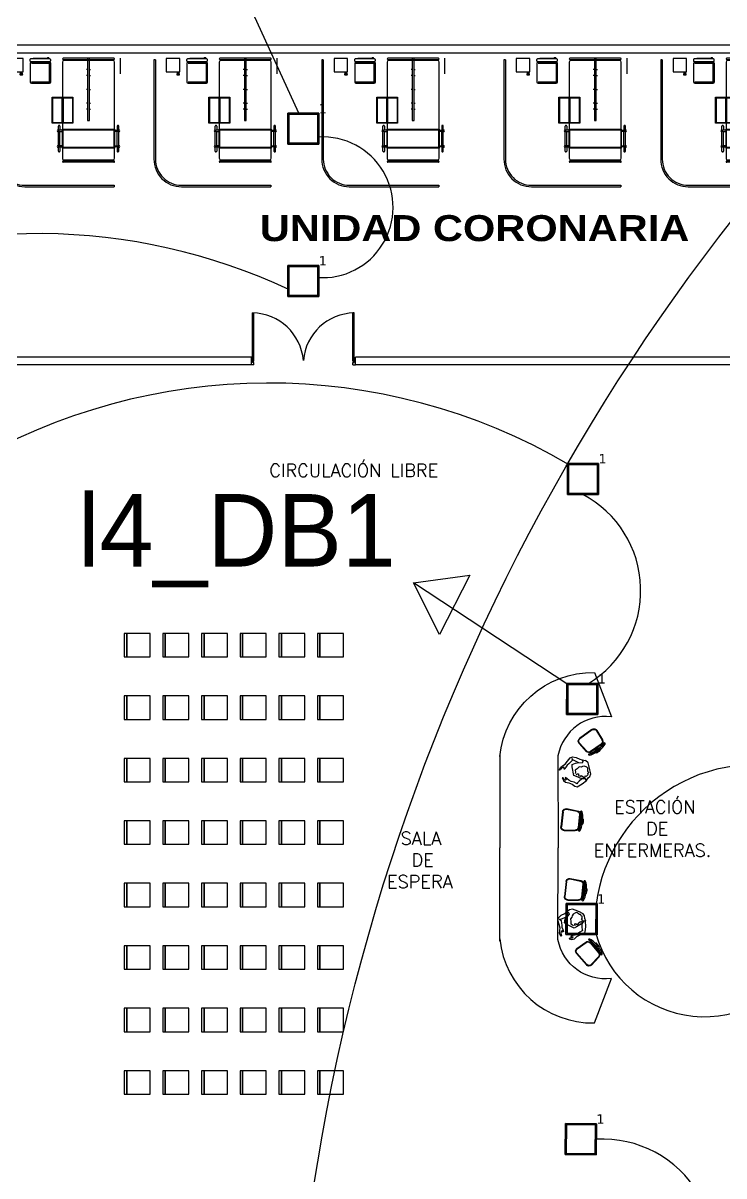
# Model space of a CAD drawing. Header units: metres. Extents: x -39 to 21688, y -24 to 9022.
# Drawn here: x 29.68 to 43.16, y 34.72 to 56.87 of the extents above; entities that cross this region are included whole.
import ezdxf

# ---------------------------------------------------------------- set-up
doc = ezdxf.new("R2010")
doc.units = ezdxf.units.M
doc.header["$MEASUREMENT"] = 0
for name, color, linetype in [('AN-TEXTO', 3, 'Continuous'), ('AR-MOBILIRIO', 1, 'Continuous'), ('AR-MUROS', 6, 'Continuous'), ('AR-PUERTAS', 2, 'Continuous'), ('AR-VENTANAS', 2, 'Continuous'), ('MOBILIARIO', 42, 'Continuous')]:
    doc.layers.add(name, color=color, linetype=linetype)
doc.layers.add('DLX_TERR_LUM', color=7, linetype='Continuous', true_color=0xffd400)
doc.layers.add('DLX_TERR_LUMKEY_IDX', color=7, linetype='Continuous', true_color=0x969696)
doc.styles.add('REGULAR-2.5', font='romans.shx', dxfattribs={"height": 2.5})
doc.styles.add('TableTextStyle', font='')
doc.styles.add('TITULO-5', font='ariblk.ttf', dxfattribs={"height": 5})
doc.styles.get('TableTextStyle').set_extended_font_data('VERDANA.TTF')

# ---------------------------------------------------------------- blocks, each defined once
blk = doc.blocks.new('AR-ESTACION DE ENFERMERAS')
at = {"layer": 'AR-MOBILIRIO'}
for p, q in [((-1.792, 3.363), (-1.792, 1.567)), ((-0.584, 2.259), (-0.616, 1.969)), ((-0.575, 2.257), (-0.606, 1.968)), ((-0.508, 2.307), (-0.304, 2.266)), ((-0.506, 2.317), (-0.302, 2.276)), ((-0.258, 2.205), (-0.286, 1.956)), ((-0.248, 2.203), (-0.276, 1.955)), ((-0.234, 2.041), (-0.266, 2.044)), ((-0.235, 2.036), (-0.266, 2.039)), ((-0.253, 2.118), (-0.262, 2.039)), ((-0.229, 2.075), (-0.262, 2.079)), ((-0.226, 2.115), (-0.258, 2.119)), ((-0.226, 2.11), (-0.258, 2.114)), ((-0.248, 2.118), (-0.257, 2.038)), ((-0.243, 2.117), (-0.252, 2.038)), ((-0.238, 2.117), (-0.247, 2.037)), ((-0.233, 2.116), (-0.242, 2.037)), ((-0.228, 2.116), (-0.237, 2.036)), ((-0.551, 1.905), (-0.343, 1.905)), ((-0.551, 1.895), (-0.343, 1.895)), ((-1.792, -0.23), (-1.792, 1.566)), ((-0.517, 0.919), (-0.549, 0.63)), ((-0.507, 0.918), (-0.539, 0.629)), ((-0.44, 0.968), (-0.236, 0.927)), ((-0.438, 0.977), (-0.235, 0.937)), ((-0.191, 0.865), (-0.218, 0.616)), ((-0.181, 0.864), (-0.208, 0.615)), ((-0.167, 0.697), (-0.199, 0.7)), ((-0.166, 0.702), (-0.198, 0.705)), ((-0.185, 0.779), (-0.194, 0.7)), ((-0.161, 0.736), (-0.194, 0.74)), ((-0.158, 0.771), (-0.191, 0.775)), ((-0.158, 0.776), (-0.19, 0.78)), ((-0.18, 0.779), (-0.189, 0.699)), ((-0.175, 0.778), (-0.184, 0.698)), ((-0.17, 0.777), (-0.179, 0.698)), ((-0.165, 0.777), (-0.174, 0.697)), ((-0.16, 0.776), (-0.169, 0.697)), ((-0.483, 0.566), (-0.275, 0.566)), ((-0.483, 0.556), (-0.275, 0.556)), ((-0.307, -0.367), (-0.138, -0.245)), ((-0.301, -0.375), (-0.132, -0.254)), ((-0.056, -0.262), (0.108, -0.451)), ((-0.048, -0.255), (0.115, -0.445)), ((0.032, -0.299), (0.007, -0.32)), ((0.035, -0.302), (0.011, -0.323)), ((0.011, -0.316), (0.063, -0.377)), ((0.015, -0.313), (0.067, -0.374)), ((0.019, -0.31), (0.071, -0.37)), ((0.022, -0.307), (0.075, -0.367)), ((0.026, -0.303), (0.078, -0.364)), ((0.03, -0.3), (0.082, -0.361)), ((0.059, -0.328), (0.034, -0.35)), ((0.081, -0.355), (0.056, -0.376)), ((0.084, -0.359), (0.06, -0.38)), ((-0.317, -0.464), (-0.126, -0.684)), ((-0.31, -0.458), (-0.119, -0.678)), ((-0.035, -0.68), (0.106, -0.527)), ((-0.028, -0.687), (0.113, -0.534))]:
    blk.add_line(p, q, dxfattribs=at)
at = {"layer": 'AR-MOBILIRIO', "linetype": 'ByBlock'}
for p, q in [((-0.662, 0.218), (-0.609, 0.269)), ((-0.609, 0.269), (-0.539, 0.304)), ((-0.494, 0.247), (-0.559, 0.213)), ((-0.539, 0.304), (-0.499, 0.332)), ((-0.532, 0.191), (-0.499, 0.25)), ((-0.453, 0.374), (-0.499, 0.332)), ((-0.499, 0.332), (-0.467, 0.322)), ((-0.454, 0.293), (-0.494, 0.247)), ((-0.467, 0.322), (-0.454, 0.293)), ((-0.39, 0.387), (-0.453, 0.374)), ((-0.405, 0.23), (-0.431, 0.203)), ((-0.399, 0.259), (-0.405, 0.23)), ((-0.378, 0.293), (-0.399, 0.259)), ((-0.34, 0.369), (-0.39, 0.387)), ((-0.336, 0.314), (-0.378, 0.293)), ((-0.261, 0.333), (-0.34, 0.369)), ((-0.308, 0.319), (-0.336, 0.314)), ((-0.279, 0.296), (-0.308, 0.319)), ((-0.259, 0.282), (-0.279, 0.296)), ((-0.186, 0.298), (-0.261, 0.333)), ((-0.232, 0.285), (-0.259, 0.282)), ((-0.224, 0.256), (-0.232, 0.285)), ((-0.21, 0.253), (-0.224, 0.256)), ((-0.204, 0.206), (-0.21, 0.253)), ((-0.159, 0.255), (-0.186, 0.298)), ((-0.156, 0.209), (-0.159, 0.255)), ((-0.672, 0.172), (-0.662, 0.218)), ((-0.652, 0.09), (-0.672, 0.172)), ((-0.632, 0.021), (-0.652, 0.09)), ((-0.642, 0.191), (-0.61, 0.17)), ((-0.637, -0.018), (-0.632, 0.021)), ((-0.612, 0.191), (-0.63, 0.185)), ((-0.559, 0.213), (-0.612, 0.191)), ((-0.61, 0.17), (-0.602, 0.118)), ((-0.602, 0.118), (-0.598, 0.08)), ((-0.598, 0.08), (-0.597, 0.04)), ((-0.597, 0.04), (-0.581, -0.004)), ((-0.546, 0.126), (-0.532, 0.191)), ((-0.515, 0.095), (-0.546, 0.126)), ((-0.361, 0.023), (-0.515, 0.095)), ((-0.431, 0.203), (-0.422, 0.15)), ((-0.422, 0.15), (-0.424, 0.105)), ((-0.424, 0.105), (-0.393, 0.085)), ((-0.393, 0.085), (-0.372, 0.064)), ((-0.315, 0.048), (-0.361, 0.023)), ((-0.345, 0.093), (-0.332, 0.111)), ((-0.342, 0.066), (-0.345, 0.093)), ((-0.332, 0.111), (-0.305, 0.09)), ((-0.218, 0.103), (-0.315, 0.048)), ((-0.305, 0.09), (-0.279, 0.108)), ((-0.279, 0.108), (-0.274, 0.131)), ((-0.274, 0.131), (-0.246, 0.132)), ((-0.246, 0.132), (-0.245, 0.15)), ((-0.245, 0.15), (-0.215, 0.138)), ((-0.221, 0.189), (-0.204, 0.206)), ((-0.202, 0.173), (-0.221, 0.189)), ((-0.215, 0.138), (-0.202, 0.173)), ((-0.177, 0.16), (-0.215, 0.104)), ((-0.215, 0.104), (-0.212, 0.039)), ((-0.212, 0.039), (-0.204, -0.009)), ((-0.14, 0.157), (-0.177, 0.16)), ((-0.138, 0.158), (-0.156, 0.209)), ((-0.151, -0.059), (-0.134, 0.052)), ((-0.134, 0.052), (-0.14, 0.157)), ((-0.641, -0.082), (-0.637, -0.018)), ((-0.61, -0.141), (-0.641, -0.082)), ((-0.605, -0.034), (-0.614, -0.07)), ((-0.614, -0.07), (-0.609, -0.106)), ((-0.605, -0.119), (-0.61, -0.141)), ((-0.609, -0.106), (-0.605, -0.119)), ((-0.591, -0.033), (-0.605, -0.034)), ((-0.571, -0.055), (-0.591, -0.033)), ((-0.581, -0.004), (-0.565, -0.044)), ((-0.565, -0.044), (-0.571, -0.055)), ((-0.44, -0.172), (-0.457, -0.176)), ((-0.457, -0.176), (-0.457, -0.186)), ((-0.457, -0.186), (-0.403, -0.199)), ((-0.397, -0.174), (-0.44, -0.172)), ((-0.386, -0.119), (-0.427, -0.13)), ((-0.427, -0.13), (-0.426, -0.136)), ((-0.426, -0.136), (-0.387, -0.146)), ((-0.403, -0.199), (-0.354, -0.185)), ((-0.38, -0.153), (-0.397, -0.174)), ((-0.387, -0.146), (-0.38, -0.153)), ((-0.347, -0.113), (-0.386, -0.119)), ((-0.354, -0.185), (-0.308, -0.141)), ((-0.297, -0.089), (-0.347, -0.113)), ((-0.308, -0.141), (-0.247, -0.104)), ((-0.252, -0.053), (-0.297, -0.089)), ((-0.208, -0.033), (-0.252, -0.053)), ((-0.247, -0.104), (-0.185, -0.084)), ((-0.2, -0.03), (-0.208, -0.033)), ((-0.204, -0.009), (-0.2, -0.03)), ((-0.185, -0.084), (-0.151, -0.059))]:
    blk.add_line(p, q, dxfattribs=at)
at = {"layer": 'AR-MOBILIRIO'}
for points in [[(-1.792, 3.317, -0.388962), (0.028, 4.934), (0.354, 4.08, 0.39649), (-0.672, 3.332), (-0.671, 1.567)], [(-1.792, -0.184, 0.388962), (0.028, -1.801), (0.354, -0.947, -0.39649), (-0.672, -0.199), (-0.671, 1.566)]]:
    blk.add_lwpolyline(points, format="xyb", dxfattribs=at)
at = {"layer": 'AR-MOBILIRIO', "linetype": 'ByBlock'}
for points in [[(-0.626, 3.064), (-0.648, 3.054), (-0.619, 3.115), (-0.566, 3.15), (-0.531, 3.17), (-0.488, 3.228), (-0.436, 3.294), (-0.393, 3.313), (-0.32, 3.302), (-0.25, 3.267), (-0.204, 3.253), (-0.142, 3.242)], [(-0.204, 3.253), (-0.192, 3.221), (-0.208, 3.193), (-0.268, 3.197), (-0.335, 3.228), (-0.385, 3.257), (-0.4, 3.268), (-0.402, 3.281), (-0.399, 3.243), (-0.436, 3.205), (-0.464, 3.179), (-0.496, 3.154), (-0.521, 3.115), (-0.543, 3.078), (-0.556, 3.076), (-0.55, 3.105), (-0.559, 3.115), (-0.593, 3.101), (-0.619, 3.075), (-0.626, 3.064)], [(-0.216, 2.89), (-0.318, 2.934), (-0.366, 2.956), (-0.401, 3.122), (-0.396, 3.165), (-0.336, 3.194), (-0.269, 3.202)], [(-0.32, 2.966), (-0.301, 2.985), (-0.278, 2.986), (-0.279, 2.951), (-0.248, 2.942), (-0.227, 2.951), (-0.21, 2.93), (-0.194, 2.94), (-0.187, 2.909), (-0.15, 2.92), (-0.149, 2.945), (-0.126, 2.942), (-0.092, 2.975), (-0.098, 2.987), (-0.079, 3.012), (-0.098, 3.031), (-0.099, 3.056), (-0.098, 3.093), (-0.119, 3.112), (-0.162, 3.133), (-0.201, 3.129), (-0.228, 3.116), (-0.265, 3.121), (-0.302, 3.081), (-0.339, 3.055), (-0.336, 3.019), (-0.34, 2.99)], [(-0.124, 2.86), (-0.094, 2.906), (-0.059, 2.935), (-0.041, 2.983), (-0.058, 3.064), (-0.078, 3.148), (-0.094, 3.199), (-0.142, 3.242)], [(-0.582, 2.911), (-0.591, 2.906), (-0.568, 2.855), (-0.527, 2.824), (-0.464, 2.815), (-0.398, 2.789), (-0.345, 2.751), (-0.304, 2.739), (-0.205, 2.793), (-0.126, 2.861), (-0.145, 2.892), (-0.214, 2.889)], [(-0.214, 2.889), (-0.263, 2.847), (-0.297, 2.812), (-0.311, 2.796), (-0.318, 2.8), (-0.36, 2.823), (-0.417, 2.837), (-0.466, 2.862), (-0.494, 2.89), (-0.527, 2.916), (-0.532, 2.911), (-0.516, 2.874), (-0.518, 2.864), (-0.545, 2.865), (-0.569, 2.9), (-0.582, 2.911)]]:
    blk.add_lwpolyline(points, dxfattribs=at)
at = {"layer": 'AR-MOBILIRIO'}
for centre, radius, start, end in [((-0.871, 2.148), 0.646, 336.7176, 10.5405), ((-0.206, 2.055), 0.0305, 272.5051, 304.8395), ((-0.202, 2.089), 0.0305, 42.2784, 74.6625), ((-0.804, 0.809), 0.646, 336.7176, 10.5405), ((-0.138, 0.716), 0.0305, 272.5051, 304.8395), ((-0.134, 0.75), 0.0305, 42.2784, 74.6625), ((-0.431, -0.75), 0.646, 23.8876, 57.7104), ((0.067, -0.299), 0.0305, 89.4483, 121.8325), ((0.089, -0.325), 0.0305, 319.675, 352.0095)]:
    blk.add_arc(centre, radius, start, end, dxfattribs=at)
at = {"layer": 'AR-MOBILIRIO', "extrusion": (0, 0, -1)}
for centre, major_axis, start_param, end_param in [((-0.518, 2.251), (0.0369, 0.0554), 4.232936, 5.879449), ((-0.518, 2.251), (0.0313, 0.0471), 4.232936, 5.879449), ((-0.314, 2.211), (0.0313, 0.0471), 5.879449, 7.375986), ((-0.314, 2.211), (0.0369, 0.0554), 5.879449, 7.375986), ((-0.55, 1.962), (0.0369, 0.0554), 2.568445, 4.232936), ((-0.55, 1.962), (0.0313, 0.0471), 2.568445, 4.232936), ((-0.342, 1.962), (0.0313, 0.0471), 1.092801, 2.568445), ((-0.342, 1.962), (0.0369, 0.0554), 1.092801, 2.568445), ((-0.451, 0.912), (0.0369, 0.0554), 4.232936, 5.879449), ((-0.451, 0.912), (0.0313, 0.0471), 4.232936, 5.879449), ((-0.247, 0.871), (0.0313, 0.0471), 5.879449, 7.375986), ((-0.247, 0.871), (0.0369, 0.0554), 5.879449, 7.375986), ((-0.482, 0.623), (0.0369, 0.0554), 2.568445, 4.232936), ((-0.482, 0.623), (0.0313, 0.0471), 2.568445, 4.232936), ((-0.274, 0.622), (0.0313, 0.0471), 1.092801, 2.568445), ((-0.274, 0.622), (0.0369, 0.0554), 1.092801, 2.568445), ((-0.267, -0.421), (-0.0156, 0.0647), 4.232936, 5.879449), ((-0.267, -0.421), (-0.0132, 0.055), 4.232936, 5.879449), ((-0.099, -0.299), (-0.0156, 0.0647), 5.879449, 7.375986), ((-0.099, -0.299), (-0.0132, 0.055), 5.879449, 7.375986), ((0.065, -0.488), (-0.0132, 0.055), 1.092801, 2.568445), ((0.065, -0.488), (-0.0156, 0.0647), 1.092801, 2.568445), ((-0.076, -0.641), (-0.0156, 0.0647), 2.568445, 4.232936), ((-0.076, -0.641), (-0.0132, 0.055), 2.568445, 4.232936)]:
    blk.add_ellipse(centre, major_axis=major_axis, ratio=1, start_param=start_param, end_param=end_param, dxfattribs=at)
at = {"layer": 'AR-MOBILIRIO'}
for centre, major_axis, start_param, end_param in [((-0.244, 2.078), (0.022, 0.194), 2.867658, 6.556557), ((-0.269, 2.081), (0.022, 0.194), 3.414965, 6.009251), ((-0.176, 0.739), (0.022, 0.194), 2.867658, 6.556557), ((-0.202, 0.741), (0.022, 0.194), 3.414965, 6.009251), ((0.047, -0.338), (-0.128, 0.148), 2.867658, 6.556557), ((0.027, -0.354), (-0.128, 0.148), 3.414965, 6.009251)]:
    blk.add_ellipse(centre, major_axis=major_axis, ratio=0.239226, start_param=start_param, end_param=end_param, dxfattribs=at)
for points in [[(-0.188, 2.03), (-0.185, 2.049), (-0.183, 2.068), (-0.18, 2.095), (-0.18, 2.102), (-0.179, 2.11)], [(-0.121, 0.691), (-0.118, 0.71), (-0.115, 0.729), (-0.113, 0.755), (-0.112, 0.763), (-0.112, 0.771)], [(0.119, -0.329), (0.108, -0.314), (0.095, -0.299), (0.078, -0.28), (0.072, -0.274), (0.067, -0.268)]]:
    blk.add_open_spline(points, degree=3, knots=[4.503628, 4.503628, 4.503628, 4.503628, 4.7924379, 4.7924379, 4.9095358, 4.9095358, 4.9095358, 4.9095358], dxfattribs=at)
at = {"layer": 'MOBILIARIO', "linetype": 'ByBlock'}
blk.add_line((-0.63, 0.185), (-0.642, 0.191), dxfattribs=at)
blk = doc.blocks.new('AR-ESTACION DE ENFERMERAS 1')
at = {"layer": 'AR-MOBILIRIO'}
for p, q in [((0.413, 4.588), (0.176, 4.418)), ((0.419, 4.58), (0.182, 4.41)), ((0.5, 4.563), (0.606, 4.384)), ((0.508, 4.568), (0.614, 4.389)), ((0.165, 4.32), (0.304, 4.165)), ((0.172, 4.327), (0.311, 4.172)), ((0.59, 4.309), (0.387, 4.163)), ((0.596, 4.301), (0.393, 4.155)), ((0.53, 4.247), (0.465, 4.201)), ((0.533, 4.243), (0.468, 4.197)), ((0.536, 4.239), (0.471, 4.193)), ((0.539, 4.235), (0.474, 4.189)), ((0.542, 4.231), (0.477, 4.185)), ((0.545, 4.227), (0.479, 4.18)), ((0.514, 4.201), (0.494, 4.228)), ((0.542, 4.222), (0.523, 4.248)), ((0.546, 4.225), (0.527, 4.251)), ((0.481, 4.179), (0.462, 4.205)), ((0.485, 4.181), (0.466, 4.208))]:
    blk.add_line(p, q, dxfattribs=at)
for centre, radius, start, end in [((0.139, 4.727), 0.646, 288.6156, 322.4385), ((0.514, 4.17), 0.0305, 224.4031, 256.7375), ((0.542, 4.19), 0.0305, 354.1764, 26.5605)]:
    blk.add_arc(centre, radius, start, end, dxfattribs=at)
at = {"layer": 'AR-MOBILIRIO', "extrusion": (0, 0, -1)}
for centre, major_axis, start_param, end_param in [((0.452, 4.534), (0.0659, 0.0096), 4.232936, 5.879449), ((0.452, 4.534), (0.056, 0.0081), 4.232936, 5.879449), ((0.215, 4.364), (0.0659, 0.0096), 2.568445, 4.232936), ((0.215, 4.364), (0.056, 0.0081), 2.568445, 4.232936), ((0.557, 4.355), (0.056, 0.0081), 5.879449, 7.375986), ((0.557, 4.355), (0.0659, 0.0096), 5.879449, 7.375986), ((0.354, 4.209), (0.0659, 0.0096), 1.092801, 2.568445), ((0.354, 4.209), (0.056, 0.0081), 1.092801, 2.568445)]:
    blk.add_ellipse(centre, major_axis=major_axis, ratio=1, start_param=start_param, end_param=end_param, dxfattribs=at)
at = {"layer": 'AR-MOBILIRIO'}
for centre, start_param, end_param in [((0.506, 4.214), 2.867658, 6.556557), ((0.491, 4.234), 3.414965, 6.009251)]:
    blk.add_ellipse(centre, major_axis=(0.159, 0.113), ratio=0.239226, start_param=start_param, end_param=end_param, dxfattribs=at)
blk.add_open_spline([(0.507, 4.141), (0.523, 4.151), (0.539, 4.162), (0.561, 4.178), (0.567, 4.182), (0.573, 4.187)], degree=3, knots=[4.503628, 4.503628, 4.503628, 4.503628, 4.7924379, 4.7924379, 4.9095358, 4.9095358, 4.9095358, 4.9095358], dxfattribs=at)
at = {"layer": 'AR-MOBILIRIO', "color": 1}
blk.add_blockref('AR-ESTACION DE ENFERMERAS', (0.431, 0.75), dxfattribs=at)
blk = doc.blocks.new('silla')
for points in [[(-0.225, -0.023), (0.225, -0.023), (0.225, 0.023), (-0.225, 0.023)], [(-0.225, -0.473), (0.225, -0.473), (0.225, -0.023), (-0.225, -0.023)]]:
    blk.add_lwpolyline(points, close=True)
blk = doc.blocks.new('*U93')
at = {"layer": 'AR-MOBILIRIO'}
blk.add_blockref('silla', (0, 0.225), dxfattribs=at)
blk = doc.blocks.new('*U94')
at = {"layer": 'AR-MUROS', "color": 0, "linetype": 'ByBlock', "lineweight": -2}
for p in [(0, 3.717), (1.2, 3.717), (2.4, 3.717), (3.6, 3.717), (4.8, 3.717), (6, 3.717), (7.2, 3.717), (8.4, 3.717), (0, 2.974), (1.2, 2.974), (2.4, 2.974), (3.6, 2.974), (4.8, 2.974), (6, 2.974), (7.2, 2.974), (8.4, 2.974), (0, 2.23), (1.2, 2.23), (2.4, 2.23), (3.6, 2.23), (4.8, 2.23), (6, 2.23), (7.2, 2.23), (8.4, 2.23), (0, 1.487), (1.2, 1.487), (2.4, 1.487), (3.6, 1.487), (4.8, 1.487), (6, 1.487), (7.2, 1.487), (8.4, 1.487), (0, 0.743), (1.2, 0.743), (2.4, 0.743), (3.6, 0.743), (4.8, 0.743), (6, 0.743), (7.2, 0.743), (8.4, 0.743), (0, 0), (1.2, 0), (2.4, 0), (3.6, 0), (4.8, 0), (6, 0), (7.2, 0), (8.4, 0)]:
    blk.add_blockref('*U93', p, dxfattribs=at)
blk = doc.blocks.new('AR-CAMILLA 2')
at = {"layer": 'AR-MOBILIRIO'}
for p, q in [((-0.11, 0.319, 0), (-0.41, 0.319, 0)), ((1.377, 0.287, 0), (0.897, 0.287, 0)), ((0.897, 0.257, 0), (0.977, 0.257, 0)), ((0.977, 0.207, 0), (0.977, 0.27, 0)), ((0.997, 0.27, 0), (0.997, 0.207, 0)), ((1.277, 0.257, 0), (0.997, 0.257, 0)), ((1.277, 0.207, 0), (1.277, 0.27, 0)), ((1.297, 0.27, 0), (1.297, 0.207, 0)), ((1.297, 0.257, 0), (1.377, 0.257, 0)), ((-0.41, 0.195, 0), (-0.41, -0.78, 0)), ((-0.385, -0.78, 0), (-0.385, 0.195, 0)), ((-0.385, 0.157, 0), (-0.365, 0.157, 0)), ((-0.365, 0.177, 0), (-0.365, -0.763, 0)), ((1.515, 0.207, 0), (-0.335, 0.207, 0)), ((0.957, -0.793, 0), (0.957, 0.207, 0)), ((0.957, 0.207, 0), (1.317, 0.207, 0)), ((0.967, -0.783, 0), (0.967, 0.197, 0)), ((0.967, 0.197, 0), (1.307, 0.197, 0)), ((1.307, 0.197, 0), (1.307, -0.783, 0)), ((1.317, 0.207, 0), (1.317, -0.793, 0)), ((1.545, -0.763, 0), (1.545, 0.177, 0)), ((1.565, 0.157, 0), (1.545, 0.157, 0)), ((1.565, -0.78, 0), (1.565, 0.195, 0)), ((1.59, 0.195, 0), (1.59, -0.78, 0)), ((2.032, -1.52, 0), (2.032, 0.2, 0)), ((2.032, 0.2, 0), (2.062, 0.2, 0)), ((2.062, -1.52, 0), (2.062, 0.2, 0)), ((0.79, -0.275, 0), (-0.41, -0.275, 0)), ((-0.41, -0.275, 0), (-0.41, -0.31, 0)), ((-0.41, -0.31, 0), (0.79, -0.31, 0)), ((-0.19, -0.275, 0), (-0.19, -0.252, 0)), ((-0.19, -0.31, 0), (-0.19, -0.333, 0)), ((-0.073, -0.275, 0), (-0.073, -0.252, 0)), ((-0.073, -0.31, 0), (-0.073, -0.333, 0)), ((0.19, -0.275, 0), (0.19, -0.252, 0)), ((0.19, -0.31, 0), (0.19, -0.333, 0)), ((0.453, -0.275, 0), (0.453, -0.252, 0)), ((0.453, -0.31, 0), (0.453, -0.333, 0)), ((0.57, -0.275, 0), (0.57, -0.252, 0)), ((0.57, -0.31, 0), (0.57, -0.333, 0)), ((0.79, -0.31, 0), (0.79, -0.275, 0)), ((0.35, -0.603, 0), (0.83, -0.603, 0)), ((0.35, -0.783, 0), (0.35, -0.603, 0)), ((0.83, -0.783, 0), (0.83, -0.603, 0)), ((-0.385, -0.743, 0), (-0.365, -0.743, 0)), ((-0.335, -0.793, 0), (1.515, -0.793, 0)), ((0.34, -0.793, 0), (0.84, -0.793, 0)), ((0.35, -0.783, 0), (0.83, -0.783, 0)), ((0.35, -0.803, 0), (0.83, -0.803, 0)), ((0.35, -0.983, 0), (0.35, -0.803, 0)), ((0.83, -0.983, 0), (0.83, -0.803, 0)), ((0.897, -0.843, 0), (0.977, -0.843, 0)), ((1.377, -0.873, 0), (0.897, -0.873, 0)), ((1.317, -0.793, 0), (0.957, -0.793, 0)), ((1.307, -0.783, 0), (0.967, -0.783, 0)), ((0.977, -0.793, 0), (0.977, -0.856, 0)), ((0.997, -0.856, 0), (0.997, -0.793, 0)), ((1.277, -0.843, 0), (0.997, -0.843, 0)), ((1.277, -0.793, 0), (1.277, -0.856, 0)), ((1.297, -0.856, 0), (1.297, -0.793, 0)), ((1.297, -0.843, 0), (1.377, -0.843, 0)), ((1.565, -0.743, 0), (1.545, -0.743, 0)), ((-0.419, -1.081, 0), (-0.419, -1.054, 0)), ((-0.394, -1.054, 0), (-0.419, -1.054, 0)), ((-0.419, -1.081, 0), (-0.394, -1.081, 0)), ((-0.407, -1.358, 0), (-0.407, -1.081, 0)), ((-0.331, -1.054, 0), (-0.346, -1.054, 0)), ((-0.346, -1.081, 0), (-0.331, -1.081, 0)), ((-0.309, -1.042, 0), (-0.309, -1.392, 0)), ((0.044, -1.04, 0), (-0.306, -1.04, 0)), ((0.35, -0.983, 0), (0.83, -0.983, 0)), ((-0.134, -1.582, 0), (-0.144, -1.582, 0)), ((-0.144, -1.812, 0), (-0.144, -1.584, 0)), ((-0.134, -1.587, 0), (-0.144, -1.587, 0)), ((-0.119, -1.6, 0), (-0.119, -1.569, 0)), ((-0.114, -1.601, 0), (-0.114, -1.568, 0)), ((-0.109, -1.602, 0), (-0.109, -1.567, 0)), ((-0.104, -1.603, 0), (-0.104, -1.566, 0)), ((-0.099, -1.604, 0), (-0.099, -1.565, 0)), ((-0.094, -1.605, 0), (-0.094, -1.565, 0)), ((-0.089, -1.605, 0), (-0.089, -1.564, 0)), ((-0.378, -2.02, 0), (1.532, -2.02, 0)), ((-0.378, -2.02, 0), (-0.378, -2.05, 0)), ((-0.378, -2.05, 0), (1.532, -2.05, 0))]:
    blk.add_line(p, q, dxfattribs=at)
at = {"layer": 'AR-MOBILIRIO', "elevation": 0}
for points in [[(0.34, -0.993), (0.34, -0.593), (0.84, -0.593), (0.84, -0.993)], [(-0.404, -1.812), (-0.144, -1.812), (-0.144, -1.552), (-0.404, -1.552)]]:
    blk.add_lwpolyline(points, close=True, dxfattribs=at)
for points in [[(-0.394, -1.035), (-0.394, -1.406, 0.414214), (-0.379, -1.421), (-0.361, -1.421, 0.414214), (-0.346, -1.406), (-0.346, -1.035, 0.414214), (-0.361, -1.02), (-0.379, -1.02, 0.414214)], [(-0.331, -1.042), (-0.331, -1.392, 0.414214), (-0.306, -1.417), (0.044, -1.417, 0.414214), (0.069, -1.392), (0.069, -1.042, 0.414214), (0.044, -1.017), (-0.306, -1.017, 0.414214)], [(-0.131, -1.572), (-0.091, -1.564, -0.487928), (-0.085, -1.569), (-0.085, -1.6, -0.487928), (-0.091, -1.605), (-0.131, -1.598, -0.344151), (-0.134, -1.593), (-0.134, -1.576, -0.344151)]]:
    blk.add_lwpolyline(points, format="xyb", close=True, dxfattribs=at)
blk.add_lwpolyline([(0.047, -1.392), (0.047, -1.042)], dxfattribs=at)
at = {"layer": 'AR-MOBILIRIO'}
for centre, radius, start, end in [((0.897, 0.272, 0), 0.015, 90, 270), ((0.987, 0.287, 0), 0.02, 360, 180), ((0.987, 0.27, 0), 0.01, 360, 180), ((1.287, 0.287, 0), 0.02, 360, 180), ((1.287, 0.27, 0), 0.01, 360, 180), ((1.377, 0.272, 0), 0.015, 270, 90), ((-0.397, 0.195, 0), 0.0125, 360, 180), ((-0.335, 0.177, 0), 0.03, 90, 180), ((1.515, 0.177, 0), 0.03, 360, 90), ((1.578, 0.195, 0), 0.0125, 360, 180), ((-0.397, -0.78, 0), 0.0125, 180, 360), ((-0.335, -0.763, 0), 0.03, 180, 270), ((0.897, -0.858, 0), 0.015, 90, 270), ((0.987, -0.873, 0), 0.02, 180, 360), ((0.987, -0.856, 0), 0.01, 180, 360), ((1.287, -0.873, 0), 0.02, 180, 360), ((1.287, -0.856, 0), 0.01, 180, 360), ((1.377, -0.858, 0), 0.015, 270, 90), ((1.515, -0.763, 0), 0.03, 270, 360), ((1.578, -0.78, 0), 0.0125, 180, 360), ((-0.306, -1.042, 0), 0.0029, 90, 180), ((0.044, -1.042, 0), 0.0029, 360, 90), ((1.532, -1.52, 0), 0.5, 270, 360), ((1.532, -1.52, 0), 0.53, 270, 360)]:
    blk.add_arc(centre, radius, start, end, dxfattribs=at)
blk = doc.blocks.new('111111')
at = {"layer": 'AR-PUERTAS', "linetype": 'Continuous'}
for p, q in [((254.317, 121.561), (254.317, 122.51)), ((254.342, 121.586), (254.342, 122.51)), ((256.267, 122.51), (256.242, 122.51)), ((256.242, 121.586), (256.242, 122.51)), ((256.267, 121.561), (256.267, 122.51)), ((254.292, 121.511), (254.292, 121.611)), ((254.317, 121.611), (254.292, 121.611)), ((256.267, 121.611), (256.292, 121.611)), ((256.292, 121.511), (256.292, 121.611)), ((254.342, 121.511), (254.292, 121.511)), ((254.342, 121.586), (254.317, 121.586)), ((254.342, 121.561), (254.317, 121.561)), ((254.342, 121.511), (254.342, 121.561)), ((256.242, 121.586), (256.267, 121.586)), ((256.242, 121.511), (256.242, 121.561)), ((256.242, 121.561), (256.267, 121.561)), ((256.242, 121.511), (256.292, 121.511))]:
    blk.add_line(p, q, dxfattribs=at)
for centre, start, end in [((254.297, 121.512), 5.0221, 88.847), ((256.287, 121.512), 91.153, 174.9779)]:
    blk.add_arc(centre, 0.999, start, end, dxfattribs=at)

msp = doc.modelspace()

# ---------------------------------------------------------------- linework, layer by layer
at = {"layer": 'AR-MUROS'}
for p, q in [((0, 56.44698), (93.9396, 56.44698)), ((34.07388, 50.29698), (19.85, 50.29698)), ((47.9582, 50.44698), (36.07388, 50.44698)), ((50.29777, 50.29698), (36.07388, 50.29698))]:
    msp.add_line(p, q, dxfattribs=at)
for points in [[(20, 56.29698), (50.14777, 56.29698)], [(34.07388, 50.44698), (20, 50.44698), (20, 56.29698)], [(34.07388, 50.29698), (34.07388, 50.44698)], [(36.07388, 50.29698), (36.07388, 50.44698)]]:
    msp.add_lwpolyline(points, dxfattribs=at)
at = {"layer": 'AR-PUERTAS'}
for centre in [(74.88973, 28.38769), (22.62406, 27.62249)]:
    msp.add_circle(centre, 40.08066, dxfattribs=at)
at = {"layer": 'AR-VENTANAS'}
for p, q in [((34.98444, 55.13314), (32.65276, 60.22906)), ((37.19228, 46.11007), (38.27187, 46.26107)), ((40.15824, 44.15862), (37.19228, 46.11007)), ((37.68889, 45.11775), (37.19228, 46.11007)), ((38.27187, 46.26107), (37.68889, 45.11775))]:
    msp.add_line(p, q, dxfattribs=at)
for centre, radius, start, end in [((35.44764, 53.3258), 1.35124, 265.82237, 93.327735), ((29.96234, 41.41099), 11.40999, 64.95681, 114.118386), ((34.40061, 38.51079), 11.4385, 59.700257, 120.671264), ((39.47181, 45.96303), 2.08822, 301.227757, 62.120621), ((43.75816, 39.53733), 3.08125, 67.811363, 172.702458), ((42.79149, 39.94188), 2.16771, 195.249745, 332.73644), ((40.82444, 33.27754), 2.14764, 265.984853, 93.11828)]:
    msp.add_arc(centre, radius, start, end, dxfattribs=at)
at = {"layer": 'DLX_TERR_LUM'}
for points in [[(35.3692, 55.13314, 0), (34.7722, 55.13314, 0)], [(34.7722, 55.13314, 0), (34.7722, 55.13314, 0)], [(34.7722, 55.13314, 0), (35.3692, 55.13314, 0)], [(34.7722, 55.13314, 0), (34.7722, 54.53614, 0)], [(34.7722, 54.53614, 0), (34.7722, 55.13314, 0)], [(34.7722, 55.13314, 0), (34.7722, 55.13314, 0)], [(34.7722, 54.53614, 0), (34.7722, 55.13314, 0)], [(34.7722, 55.13314, 0), (35.3692, 55.13314, 0)], [(35.3692, 55.13314, 0), (34.7722, 55.13314, 0)], [(34.7722, 55.13314, 0), (34.7722, 54.53614, 0)], [(35.3492, 55.11314, 0), (34.7922, 55.11314, 0)], [(34.7922, 55.11314, 0), (34.7922, 54.55615, 0)], [(34.7922, 54.55615, 0), (34.7922, 55.11314, 0)], [(34.7922, 55.11314, 0), (35.3492, 55.11314, 0)], [(35.3492, 54.55615, 0), (35.3492, 55.11314, 0)], [(35.3492, 55.11314, 0), (35.3492, 54.55615, 0)], [(35.3692, 54.53614, 0), (35.3692, 55.13314, 0)], [(35.3692, 55.13314, 0), (35.3692, 55.13314, 0)], [(35.3692, 55.13314, 0), (35.3692, 54.53614, 0)], [(35.3692, 55.13314, 0), (35.3692, 55.13314, 0)], [(35.3692, 55.13314, 0), (35.3692, 54.53614, 0)], [(35.3692, 54.53614, 0), (35.3692, 55.13314, 0)], [(34.7722, 54.53614, 0), (34.7722, 54.53614, 0)], [(34.7722, 54.53614, 0), (35.3692, 54.53614, 0)], [(35.3692, 54.53614, 0), (34.7722, 54.53614, 0)], [(34.7722, 54.53614, 0), (34.7722, 54.53614, 0)], [(35.3692, 54.53614, 0), (34.7722, 54.53614, 0)], [(34.7722, 54.53614, 0), (35.3692, 54.53614, 0)], [(34.7922, 54.55615, 0), (35.3492, 54.55615, 0)], [(35.3492, 54.55615, 0), (34.7922, 54.55615, 0)], [(35.3692, 54.53614, 0), (35.3692, 54.53614, 0)], [(35.3692, 54.53614, 0), (35.3692, 54.53614, 0)], [(35.3692, 52.20815, 0), (34.7722, 52.20815, 0)], [(34.7722, 52.20815, 0), (34.7722, 52.20815, 0)], [(34.7722, 52.20815, 0), (35.3692, 52.20815, 0)], [(34.7722, 52.20815, 0), (34.7722, 51.61115, 0)], [(34.7722, 51.61115, 0), (34.7722, 52.20815, 0)], [(34.7722, 52.20815, 0), (34.7722, 52.20815, 0)], [(34.7722, 51.61115, 0), (34.7722, 52.20815, 0)], [(34.7722, 52.20815, 0), (35.3692, 52.20815, 0)], [(35.3692, 52.20815, 0), (34.7722, 52.20815, 0)], [(34.7722, 52.20815, 0), (34.7722, 51.61115, 0)], [(35.3492, 52.18815, 0), (34.7922, 52.18815, 0)], [(34.7922, 52.18815, 0), (34.7922, 51.63115, 0)], [(34.7922, 51.63115, 0), (34.7922, 52.18815, 0)], [(34.7922, 52.18815, 0), (35.3492, 52.18815, 0)], [(35.3492, 51.63115, 0), (35.3492, 52.18815, 0)], [(35.3492, 52.18815, 0), (35.3492, 51.63115, 0)], [(35.3692, 51.61115, 0), (35.3692, 52.20815, 0)], [(35.3692, 52.20815, 0), (35.3692, 52.20815, 0)], [(35.3692, 52.20815, 0), (35.3692, 51.61115, 0)], [(35.3692, 52.20815, 0), (35.3692, 52.20815, 0)], [(35.3692, 52.20815, 0), (35.3692, 51.61115, 0)], [(35.3692, 51.61115, 0), (35.3692, 52.20815, 0)], [(34.7722, 51.61115, 0), (34.7722, 51.61115, 0)], [(34.7722, 51.61115, 0), (35.3692, 51.61115, 0)], [(35.3692, 51.61115, 0), (34.7722, 51.61115, 0)], [(34.7722, 51.61115, 0), (34.7722, 51.61115, 0)], [(35.3692, 51.61115, 0), (34.7722, 51.61115, 0)], [(34.7722, 51.61115, 0), (35.3692, 51.61115, 0)], [(34.7922, 51.63115, 0), (35.3492, 51.63115, 0)], [(35.3492, 51.63115, 0), (34.7922, 51.63115, 0)], [(35.3692, 51.61115, 0), (35.3692, 51.61115, 0)], [(35.3692, 51.61115, 0), (35.3692, 51.61115, 0)], [(40.15167, 48.40682, 0), (40.14978, 47.80983, 0)], [(40.14978, 47.80983, 0), (40.15167, 48.40682, 0)], [(40.14978, 47.80983, 0), (40.15167, 48.40682, 0)], [(40.15167, 48.40682, 0), (40.14978, 47.80983, 0)], [(40.74867, 48.40493, 0), (40.15167, 48.40682, 0)], [(40.15167, 48.40682, 0), (40.15167, 48.40682, 0)], [(40.15167, 48.40682, 0), (40.74867, 48.40493, 0)], [(40.15167, 48.40682, 0), (40.15167, 48.40682, 0)], [(40.15167, 48.40682, 0), (40.74867, 48.40493, 0)], [(40.74867, 48.40493, 0), (40.15167, 48.40682, 0)], [(40.17161, 48.38676, 0), (40.16985, 47.82976, 0)], [(40.16985, 47.82976, 0), (40.17161, 48.38676, 0)], [(40.72861, 48.385, 0), (40.17161, 48.38676, 0)], [(40.17161, 48.38676, 0), (40.72861, 48.385, 0)], [(40.72684, 47.828, 0), (40.72861, 48.385, 0)], [(40.72861, 48.385, 0), (40.72684, 47.828, 0)], [(40.74678, 47.80794, 0), (40.74867, 48.40493, 0)], [(40.74867, 48.40493, 0), (40.74678, 47.80794, 0)], [(40.74867, 48.40493, 0), (40.74678, 47.80794, 0)], [(40.74678, 47.80794, 0), (40.74867, 48.40493, 0)], [(40.74867, 48.40493, 0), (40.74867, 48.40493, 0)], [(40.74867, 48.40493, 0), (40.74867, 48.40493, 0)], [(40.14978, 47.80983, 0), (40.14978, 47.80983, 0)], [(40.14978, 47.80983, 0), (40.74678, 47.80794, 0)], [(40.74678, 47.80794, 0), (40.14978, 47.80983, 0)], [(40.14978, 47.80983, 0), (40.14978, 47.80983, 0)], [(40.74678, 47.80794, 0), (40.14978, 47.80983, 0)], [(40.14978, 47.80983, 0), (40.74678, 47.80794, 0)], [(40.16985, 47.82976, 0), (40.72684, 47.828, 0)], [(40.72684, 47.828, 0), (40.16985, 47.82976, 0)], [(40.74678, 47.80794, 0), (40.74678, 47.80794, 0)], [(40.74678, 47.80794, 0), (40.74678, 47.80794, 0)], [(40.1383, 44.17868, 0), (40.13641, 43.58168, 0)], [(40.13641, 43.58168, 0), (40.1383, 44.17868, 0)], [(40.13641, 43.58168, 0), (40.1383, 44.17868, 0)], [(40.1383, 44.17868, 0), (40.13641, 43.58168, 0)], [(40.7353, 44.17679, 0), (40.1383, 44.17868, 0)], [(40.1383, 44.17868, 0), (40.1383, 44.17868, 0)], [(40.1383, 44.17868, 0), (40.7353, 44.17679, 0)], [(40.1383, 44.17868, 0), (40.1383, 44.17868, 0)], [(40.1383, 44.17868, 0), (40.7353, 44.17679, 0)], [(40.7353, 44.17679, 0), (40.1383, 44.17868, 0)], [(40.15824, 44.15862, 0), (40.15648, 43.60162, 0)], [(40.15648, 43.60162, 0), (40.15824, 44.15862, 0)], [(40.71524, 44.15686, 0), (40.15824, 44.15862, 0)], [(40.15824, 44.15862, 0), (40.71524, 44.15686, 0)], [(40.71347, 43.59986, 0), (40.71524, 44.15686, 0)], [(40.71524, 44.15686, 0), (40.71347, 43.59986, 0)], [(40.73341, 43.5798, 0), (40.7353, 44.17679, 0)], [(40.7353, 44.17679, 0), (40.73341, 43.5798, 0)], [(40.7353, 44.17679, 0), (40.73341, 43.5798, 0)], [(40.73341, 43.5798, 0), (40.7353, 44.17679, 0)], [(40.7353, 44.17679, 0), (40.7353, 44.17679, 0)], [(40.7353, 44.17679, 0), (40.7353, 44.17679, 0)], [(40.13641, 43.58168, 0), (40.13641, 43.58168, 0)], [(40.13641, 43.58168, 0), (40.73341, 43.5798, 0)], [(40.73341, 43.5798, 0), (40.13641, 43.58168, 0)], [(40.13641, 43.58168, 0), (40.13641, 43.58168, 0)], [(40.73341, 43.5798, 0), (40.13641, 43.58168, 0)], [(40.13641, 43.58168, 0), (40.73341, 43.5798, 0)], [(40.15648, 43.60162, 0), (40.71347, 43.59986, 0)], [(40.71347, 43.59986, 0), (40.15648, 43.60162, 0)], [(40.73341, 43.5798, 0), (40.73341, 43.5798, 0)], [(40.73341, 43.5798, 0), (40.73341, 43.5798, 0)], [(40.12494, 39.95054, 0), (40.12305, 39.35354, 0)], [(40.12305, 39.35354, 0), (40.12494, 39.95054, 0)], [(40.12305, 39.35354, 0), (40.12494, 39.95054, 0)], [(40.12494, 39.95054, 0), (40.12305, 39.35354, 0)], [(40.72193, 39.94865, 0), (40.12494, 39.95054, 0)], [(40.12494, 39.95054, 0), (40.12494, 39.95054, 0)], [(40.12494, 39.95054, 0), (40.72193, 39.94865, 0)], [(40.12494, 39.95054, 0), (40.12494, 39.95054, 0)], [(40.12494, 39.95054, 0), (40.72193, 39.94865, 0)], [(40.72193, 39.94865, 0), (40.12494, 39.95054, 0)], [(40.14487, 39.93048, 0), (40.14311, 39.37348, 0)], [(40.14311, 39.37348, 0), (40.14487, 39.93048, 0)], [(40.70187, 39.92872, 0), (40.14487, 39.93048, 0)], [(40.14487, 39.93048, 0), (40.70187, 39.92872, 0)], [(40.70011, 39.37172, 0), (40.70187, 39.92872, 0)], [(40.70187, 39.92872, 0), (40.70011, 39.37172, 0)], [(40.72004, 39.35165, 0), (40.72193, 39.94865, 0)], [(40.72193, 39.94865, 0), (40.72004, 39.35165, 0)], [(40.72193, 39.94865, 0), (40.72004, 39.35165, 0)], [(40.72004, 39.35165, 0), (40.72193, 39.94865, 0)], [(40.72193, 39.94865, 0), (40.72193, 39.94865, 0)], [(40.72193, 39.94865, 0), (40.72193, 39.94865, 0)], [(40.12305, 39.35354, 0), (40.12305, 39.35354, 0)], [(40.12305, 39.35354, 0), (40.72004, 39.35165, 0)], [(40.72004, 39.35165, 0), (40.12305, 39.35354, 0)], [(40.12305, 39.35354, 0), (40.12305, 39.35354, 0)], [(40.72004, 39.35165, 0), (40.12305, 39.35354, 0)], [(40.12305, 39.35354, 0), (40.72004, 39.35165, 0)], [(40.14311, 39.37348, 0), (40.70011, 39.37172, 0)], [(40.70011, 39.37172, 0), (40.14311, 39.37348, 0)], [(40.72004, 39.35165, 0), (40.72004, 39.35165, 0)], [(40.72004, 39.35165, 0), (40.72004, 39.35165, 0)], [(40.11156, 35.72239, 0), (40.10968, 35.1254, 0)], [(40.10968, 35.1254, 0), (40.11156, 35.72239, 0)], [(40.10968, 35.1254, 0), (40.11156, 35.72239, 0)], [(40.11156, 35.72239, 0), (40.10968, 35.1254, 0)], [(40.70856, 35.72051, 0), (40.11156, 35.72239, 0)], [(40.11156, 35.72239, 0), (40.11156, 35.72239, 0)], [(40.11156, 35.72239, 0), (40.70856, 35.72051, 0)], [(40.11156, 35.72239, 0), (40.11156, 35.72239, 0)], [(40.11156, 35.72239, 0), (40.70856, 35.72051, 0)], [(40.70856, 35.72051, 0), (40.11156, 35.72239, 0)], [(40.1315, 35.70233, 0), (40.12974, 35.14533, 0)], [(40.12974, 35.14533, 0), (40.1315, 35.70233, 0)], [(40.6885, 35.70057, 0), (40.1315, 35.70233, 0)], [(40.1315, 35.70233, 0), (40.6885, 35.70057, 0)], [(40.68674, 35.14357, 0), (40.6885, 35.70057, 0)], [(40.6885, 35.70057, 0), (40.68674, 35.14357, 0)], [(40.70667, 35.12351, 0), (40.70856, 35.72051, 0)], [(40.70856, 35.72051, 0), (40.70667, 35.12351, 0)], [(40.70856, 35.72051, 0), (40.70667, 35.12351, 0)], [(40.70667, 35.12351, 0), (40.70856, 35.72051, 0)], [(40.70856, 35.72051, 0), (40.70856, 35.72051, 0)], [(40.70856, 35.72051, 0), (40.70856, 35.72051, 0)], [(40.10968, 35.1254, 0), (40.10968, 35.1254, 0)], [(40.10968, 35.1254, 0), (40.70667, 35.12351, 0)], [(40.70667, 35.12351, 0), (40.10968, 35.1254, 0)], [(40.10968, 35.1254, 0), (40.10968, 35.1254, 0)], [(40.70667, 35.12351, 0), (40.10968, 35.1254, 0)], [(40.10968, 35.1254, 0), (40.70667, 35.12351, 0)], [(40.12974, 35.14533, 0), (40.68674, 35.14357, 0)], [(40.68674, 35.14357, 0), (40.12974, 35.14533, 0)], [(40.70667, 35.12351, 0), (40.70667, 35.12351, 0)], [(40.70667, 35.12351, 0), (40.70667, 35.12351, 0)]]:
    msp.add_polyline3d(points, dxfattribs=at)

# ---------------------------------------------------------------- block references
msp.add_blockref('111111', (-220.21831, -71.21412))
at = {"layer": 'AR-MOBILIRIO'}
msp.add_blockref('AR-ESTACION DE ENFERMERAS 1', (40.21039, 38.70584), dxfattribs=at)
at = {"layer": 'AR-MUROS'}
for name, p, rotation in [('AR-CAMILLA 2', (31.23562, 55.78216, 0), 270), ('AR-CAMILLA 2', (34.25028, 55.78216, 0), 270), ('AR-CAMILLA 2', (37.47756, 55.78216, 0), 270), ('AR-CAMILLA 2', (40.9795, 55.78216, 0), 270), ('AR-CAMILLA 2', (43.99416, 55.78216, 0), 270), ('*U94', (35.59542, 36.51318), 90)]:
    msp.add_blockref(name, p, dxfattribs=dict(at, rotation=rotation))

# ---------------------------------------------------------------- texts
at = {"layer": 'AN-TEXTO', "attachment_point": 1}
for s, width, gutter_width, heights, insert, char_height, style in [('\\pi2.97811;UNIDAD CORONARIA', 13.9391766, 2.5, [0], (31.25635, 53.17586), 0.5, 'TITULO-5'), ('\\pi1.09558;CIRCULACIÓN LIBRE ', 5.7863988, 1.25, [0.30966], (33.32322, 48.39547), 0.25, 'REGULAR-2.5'), ('\\pi-0.15357;ESTACIÓN\\P\\pi0.45953;DE\\P\\pi-0.54643;ENFERMERAS.', 1.3238154, 1.25, [1.17528], (41.20368, 41.9299), 0.25, 'REGULAR-2.5'), ('\\pi0.25119;SALA\\P\\pi0.45953;DE\\P\\pi-0.01071;ESPERA', 1.3238154, 1.25, [1.17528], (36.69253, 41.32709), 0.25, 'REGULAR-2.5')]:
    msp.add_mtext_dynamic_manual_height_columns(s, width=width, gutter_width=gutter_width, heights=heights, dxfattribs=dict(at, insert=insert, char_height=char_height, style=style))
at = {"layer": 'AR-PUERTAS', "insert": (30.7421, 47.81713), "char_height": 1.392967, "attachment_point": 1}
msp.add_mtext_dynamic_manual_height_columns('l4_DB1', width=1.3929665, gutter_width=6.96483, heights=[0], dxfattribs=at)
at = {"layer": 'DLX_TERR_LUMKEY_IDX', "style": 'TableTextStyle'}
for p in [(35.3692, 55.13315), (35.3692, 52.20814), (40.74867, 48.40494), (40.7353, 44.17679), (40.72193, 39.94865), (40.70856, 35.72051)]:
    msp.add_text('1', height=0.18, dxfattribs=at).set_placement(p)

doc.saveas('drawing.dxf')
